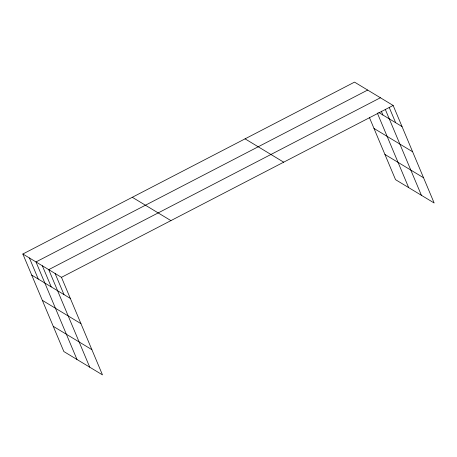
<?xml version="1.0" encoding="UTF-8"?>
<svg xmlns="http://www.w3.org/2000/svg" width="457" height="457" viewBox="0 0 457 457"><rect width="100%" height="100%" fill="white"/><g stroke="black" fill="none" stroke-linecap="round" stroke-linejoin="round"><path stroke-width="0.69" d="M22.85 254.006L61.472 277.336L102.477 374.877L63.854 351.547L22.85 254.006L354.523 82.123L393.146 105.453L434.15 202.994L395.528 179.664L369.49 117.729M367.657 90.058L35.983 261.941L76.982 359.476M380.401 97.752L48.728 269.636L89.732 367.177M61.472 277.336L393.146 105.453M378.842 112.553L402.017 126.549M373.997 128.446L412.62 151.775M384.925 154.437L423.548 177.767M245.072 138.848L283.694 162.172M132.302 197.287L170.924 220.617M31.722 275.103L70.344 298.432M42.324 300.329L80.946 323.659M53.246 326.321L91.868 349.651M389.193 107.361L395.642 122.705M385.24 109.263L421.405 195.293M381.287 111.165L382.897 115.004M377.322 113.045L408.661 187.599M55.103 273.486L63.969 294.582M42.352 265.785L51.224 286.887M29.414 257.971L38.285 279.073"/></g></svg>
